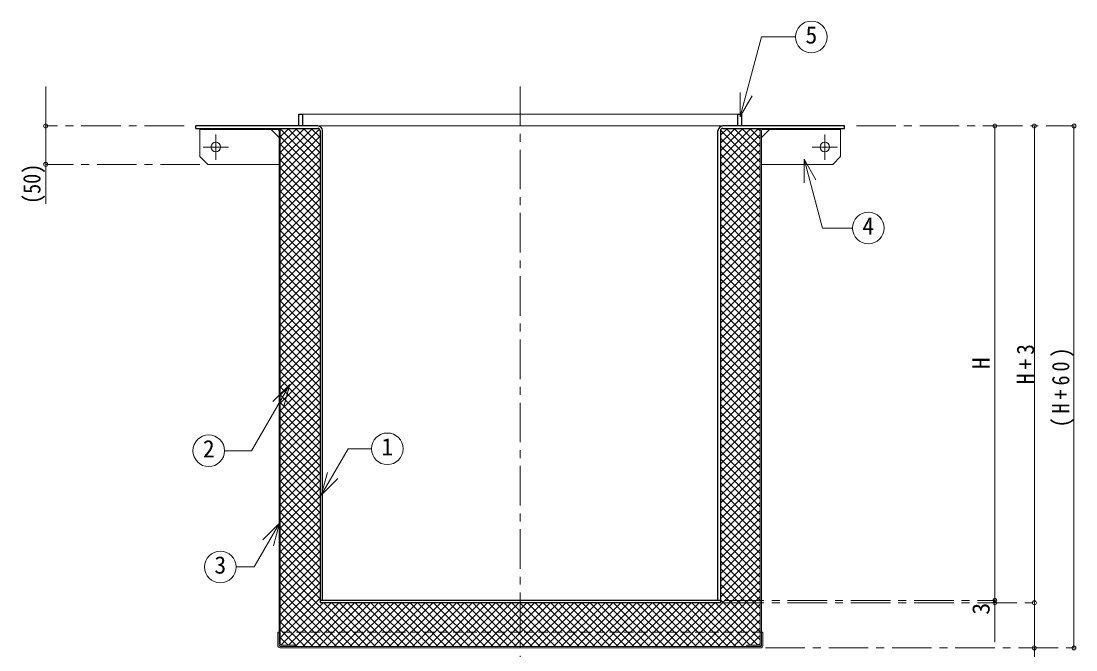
# Model space of a CAD drawing. Units: millimetres at full size, sheet at 1:10; details may follow other scales. Extents: x -2065 to 1985, y -1413 to 1397.
# Drawn here: x -671 to 662, y -809 to -14 of the extents above; entities that cross this region are included whole.
import ezdxf
from ezdxf.enums import TextEntityAlignment as Align

# ---------------------------------------------------------------- set-up
doc = ezdxf.new("R2010")
doc.units = ezdxf.units.MM
doc.header["$LTSCALE"] = 10
doc.header["$PDMODE"] = 32
doc.header["$PDSIZE"] = 5
doc.linetypes.add('CHAIN1', pattern=[8, 5, -1, 1, -1])
doc.linetypes.add('DASHED1', pattern=[1.8, 1.2, -0.6])
doc.layers.add('0-0_ﾚｲﾔ1', color=4, linetype='Continuous', lineweight=9)
doc.styles.add('ＭＳ ゴシック', font='')
doc.styles.get('ＭＳ ゴシック').set_extended_font_data('MS Gothic')

msp = doc.modelspace()

# ---------------------------------------------------------------- linework, layer by layer
at = {"layer": '0-0_ﾚｲﾔ1', "color": 7, "lineweight": 18}
for p, q in [((237.7, -133.96), (264.62, -33.5)), ((307.73, -33.5), (264.62, -33.5)), ((237.7, -133.96), (237.7, -103.96)), ((237.7, -133.96), (252.7, -107.98)), ((-445.35, -150.76), (-445.35, -149.16)), ((-346.95, -150.76), (-445.35, -150.76)), ((-345.35, -802.96), (-345.35, -152.36)), ((-343.75, -801.36), (-343.75, -152.36)), ((263.05, -801.96), (263.05, -152.36)), ((264.65, -152.36), (264.65, -803.56)), ((266.25, -150.76), (364.65, -150.76)), ((364.65, -150.76), (364.65, -149.16)), ((318.44, -188.26), (333.44, -214.24)), ((318.44, -188.26), (318.44, -218.26)), ((318.44, -188.26), (341.76, -275.26)), ((379.71, -275.26), (341.76, -275.26)), ((-331.86, -473.21), (-380.21, -556.95)), ((-331.86, -473.21), (-353.07, -494.42)), ((-331.86, -473.21), (-339.62, -502.19)), ((-380.21, -556.95), (-414.12, -556.95)), ((-292.02, -613.25), (-258.07, -554.45)), ((-228.32, -554.45), (-258.07, -554.45)), ((-292.02, -613.25), (-284.25, -584.27)), ((-292.02, -613.25), (-270.81, -592.04)), ((-344.55, -648.28), (-376.66, -703.91)), ((-344.55, -648.28), (-365.76, -669.49)), ((-344.55, -648.28), (-352.31, -677.26)), ((-376.66, -703.91), (-399.57, -703.91)), ((-345.35, -786.16), (-346.95, -786.16)), ((-346.95, -802.96), (-346.95, -786.16)), ((266.25, -786.16), (264.65, -786.16)), ((266.25, -803.56), (266.25, -786.16)), ((-343.75, -804.56), (263.65, -804.56)), ((-343.75, -806.16), (263.65, -806.16)), ((246.25, -804.56), (246.25, -802.96)), ((246.25, -802.96), (262.05, -802.96))]:
    msp.add_line(p, q, dxfattribs=at)
at = {"layer": '0-0_ﾚｲﾔ1'}
for p, q in [((-640.35, -96.16), (-640.35, -244.76)), ((-315.35, -131.16), (234.65, -131.16)), ((-296.35, -146.16), (215.65, -146.16)), ((559.65, -146.16), (559.65, -746.16)), ((609.65, -749.16), (609.65, -146.16)), ((659.65, -146.16), (659.65, -806.16)), ((-445.35, -150.76), (-445.35, -184.76)), ((-355.35, -150.76), (-345.35, -160.76)), ((-344.27, -150.62), (-342.81, -149.16)), ((-344.1, -149.16), (-293.35, -199.91)), ((-343.75, -189.71), (-303.21, -149.16)), ((-343.75, -179.81), (-313.11, -149.16)), ((-343.75, -169.91), (-323.01, -149.16)), ((-343.75, -160.01), (-332.91, -149.16)), ((-343.75, -199.61), (-294.21, -150.06)), ((-343.75, -209.51), (-293.35, -159.11)), ((-343.75, -159.41), (-293.35, -209.81)), ((-334.2, -149.16), (-293.35, -190.01)), ((-324.3, -149.16), (-293.35, -180.11)), ((-314.4, -149.16), (-293.35, -170.21)), ((-304.5, -149.16), (-293.35, -160.31)), ((212.65, -197.58), (261.06, -149.16)), ((212.65, -187.68), (251.16, -149.16)), ((212.65, -177.78), (241.26, -149.16)), ((212.65, -167.88), (231.36, -149.16)), ((212.65, -157.98), (221.46, -149.16)), ((212.65, -207.48), (263.05, -157.08)), ((212.7, -151.59), (263.05, -201.94)), ((220.17, -149.16), (263.05, -192.04)), ((230.07, -149.16), (263.05, -182.14)), ((239.97, -149.16), (263.05, -172.24)), ((249.87, -149.16), (263.05, -162.34)), ((259.77, -149.16), (263.05, -152.44)), ((264.65, -160.76), (274.65, -150.76)), ((364.65, -150.76), (364.65, -184.76)), ((-343.75, -219.41), (-293.35, -169.01)), ((-343.75, -169.31), (-293.35, -219.71)), ((212.65, -161.44), (263.05, -211.84)), ((212.65, -217.38), (263.05, -166.98)), ((212.65, -171.34), (263.05, -221.74)), ((-445.35, -184.76), (-435.35, -194.76)), ((-343.75, -229.3), (-293.35, -178.9)), ((-343.75, -179.21), (-293.35, -229.61)), ((212.65, -227.28), (263.05, -176.88)), ((212.65, -181.24), (263.05, -231.64)), ((364.65, -184.76), (354.65, -194.76)), ((-435.35, -194.76), (-345.35, -194.76)), ((-343.75, -239.2), (-293.35, -188.8)), ((-343.75, -189.11), (-293.35, -239.51)), ((-343.75, -249.1), (-293.35, -198.7)), ((-343.75, -199.01), (-293.35, -249.41)), ((212.65, -237.18), (263.05, -186.78)), ((212.65, -191.14), (263.05, -241.54)), ((212.65, -247.08), (263.05, -196.68)), ((354.65, -194.76), (264.65, -194.76)), ((-343.75, -259), (-293.35, -208.6)), ((-343.75, -208.91), (-293.35, -259.31)), ((212.65, -201.04), (263.05, -251.44)), ((212.65, -256.97), (263.05, -206.57)), ((212.65, -210.94), (263.05, -261.34)), ((-343.75, -268.9), (-293.35, -218.5)), ((-343.75, -218.81), (-293.35, -269.21)), ((212.65, -266.87), (263.05, -216.47)), ((212.65, -220.84), (263.05, -271.24)), ((212.65, -276.77), (263.05, -226.37)), ((-343.75, -278.8), (-293.35, -228.4)), ((-343.75, -228.71), (-293.35, -279.11)), ((-343.75, -288.7), (-293.35, -238.3)), ((-343.75, -238.61), (-293.35, -289.01)), ((212.65, -230.74), (263.05, -281.14)), ((212.65, -286.67), (263.05, -236.27)), ((-343.75, -298.6), (-293.35, -248.2)), ((-343.75, -248.51), (-293.35, -298.91)), ((212.65, -240.63), (263.05, -291.03)), ((212.65, -296.57), (263.05, -246.17)), ((212.65, -250.53), (263.05, -300.93)), ((-343.75, -308.5), (-293.35, -258.1)), ((-343.75, -258.41), (-293.35, -308.81)), ((212.65, -306.47), (263.05, -256.07)), ((212.65, -260.43), (263.05, -310.83)), ((212.65, -316.37), (263.05, -265.97)), ((-343.75, -318.4), (-293.35, -268)), ((-343.75, -268.31), (-293.35, -318.71)), ((-343.75, -328.3), (-293.35, -277.9)), ((-343.75, -278.2), (-293.35, -328.6)), ((212.65, -270.33), (263.05, -320.73)), ((212.65, -326.27), (263.05, -275.87)), ((-343.75, -338.2), (-293.35, -287.8)), ((-343.75, -288.1), (-293.35, -338.5)), ((212.65, -280.23), (263.05, -330.63)), ((212.65, -336.17), (263.05, -285.77)), ((212.65, -290.13), (263.05, -340.53)), ((-343.75, -348.1), (-293.35, -297.7)), ((-343.75, -298), (-293.35, -348.4)), ((212.65, -346.07), (263.05, -295.67)), ((212.65, -300.03), (263.05, -350.43)), ((212.65, -355.97), (263.05, -305.57)), ((-343.75, -358), (-293.35, -307.6)), ((-343.75, -307.9), (-293.35, -358.3)), ((-343.75, -367.9), (-293.35, -317.5)), ((-343.75, -317.8), (-293.35, -368.2)), ((212.65, -309.93), (263.05, -360.33)), ((212.65, -365.87), (263.05, -315.47)), ((212.65, -319.83), (263.05, -370.23)), ((-343.75, -377.8), (-293.35, -327.4)), ((-343.75, -327.7), (-293.35, -378.1)), ((212.65, -375.77), (263.05, -325.37)), ((212.65, -329.73), (263.05, -380.13)), ((-343.75, -387.7), (-293.35, -337.3)), ((-343.75, -337.6), (-293.35, -388)), ((212.65, -385.67), (263.05, -335.27)), ((212.65, -339.63), (263.05, -390.03)), ((212.65, -395.57), (263.05, -345.17)), ((-343.75, -397.6), (-293.35, -347.2)), ((-343.75, -347.5), (-293.35, -397.9)), ((-343.75, -407.5), (-293.35, -357.1)), ((-343.75, -357.4), (-293.35, -407.8)), ((212.65, -349.53), (263.05, -399.93)), ((212.65, -405.47), (263.05, -355.07)), ((212.65, -359.43), (263.05, -409.83)), ((-343.75, -417.4), (-293.35, -367)), ((-343.75, -367.3), (-293.35, -417.7)), ((212.65, -415.37), (263.05, -364.97)), ((212.65, -369.33), (263.05, -419.73)), ((-343.75, -427.29), (-293.35, -376.89)), ((-343.75, -377.2), (-293.35, -427.6)), ((212.65, -425.27), (263.05, -374.87)), ((212.65, -379.23), (263.05, -429.63)), ((212.65, -435.17), (263.05, -384.77)), ((-343.75, -437.19), (-293.35, -386.79)), ((-343.75, -387.1), (-293.35, -437.5)), ((-343.75, -447.09), (-293.35, -396.69)), ((-343.75, -397), (-293.35, -447.4)), ((212.65, -389.13), (263.05, -439.53)), ((212.65, -445.07), (263.05, -394.67)), ((212.65, -399.03), (263.05, -449.43)), ((-343.75, -456.99), (-293.35, -406.59)), ((-343.75, -406.9), (-293.35, -457.3)), ((212.65, -454.96), (263.05, -404.56)), ((212.65, -408.93), (263.05, -459.33)), ((-343.75, -466.89), (-293.35, -416.49)), ((-343.75, -416.8), (-293.35, -467.2)), ((-343.75, -476.79), (-293.35, -426.39)), ((-343.75, -426.7), (-293.35, -477.1)), ((212.65, -464.86), (263.05, -414.46)), ((212.65, -418.83), (263.05, -469.23)), ((212.65, -474.76), (263.05, -424.36)), ((-343.75, -486.69), (-293.35, -436.29)), ((-343.75, -436.6), (-293.35, -487)), ((212.65, -428.73), (263.05, -479.13)), ((212.65, -484.66), (263.05, -434.26)), ((212.65, -438.62), (263.05, -489.02)), ((-343.75, -496.59), (-293.35, -446.19)), ((-343.75, -446.5), (-293.35, -496.9)), ((212.65, -494.56), (263.05, -444.16)), ((212.65, -448.52), (263.05, -498.92)), ((-343.75, -506.49), (-293.35, -456.09)), ((-343.75, -456.4), (-293.35, -506.8)), ((-343.75, -516.39), (-293.35, -465.99)), ((-343.75, -466.29), (-293.35, -516.69)), ((212.65, -504.46), (263.05, -454.06)), ((212.65, -458.42), (263.05, -508.82)), ((212.65, -514.36), (263.05, -463.96)), ((-343.75, -526.29), (-293.35, -475.89)), ((-343.75, -476.19), (-293.35, -526.59)), ((212.65, -468.32), (263.05, -518.72)), ((212.65, -524.26), (263.05, -473.86)), ((212.65, -478.22), (263.05, -528.62)), ((-343.75, -536.19), (-293.35, -485.79)), ((-343.75, -486.09), (-293.35, -536.49)), ((212.65, -534.16), (263.05, -483.76)), ((212.65, -488.12), (263.05, -538.52)), ((-343.75, -546.09), (-293.35, -495.69)), ((-343.75, -495.99), (-293.35, -546.39)), ((-343.75, -555.99), (-293.35, -505.59)), ((-343.75, -505.89), (-293.35, -556.29)), ((212.65, -544.06), (263.05, -493.66)), ((212.65, -498.02), (263.05, -548.42)), ((212.65, -553.96), (263.05, -503.56)), ((-343.75, -565.89), (-293.35, -515.49)), ((-343.75, -515.79), (-293.35, -566.19)), ((212.65, -507.92), (263.05, -558.32)), ((212.65, -563.86), (263.05, -513.46)), ((212.65, -517.82), (263.05, -568.22)), ((-343.75, -575.79), (-293.35, -525.39)), ((-343.75, -525.69), (-293.35, -576.09)), ((212.65, -573.76), (263.05, -523.36)), ((212.65, -527.72), (263.05, -578.12)), ((212.65, -583.66), (263.05, -533.26)), ((-343.75, -585.69), (-293.35, -535.29)), ((-343.75, -535.59), (-293.35, -585.99)), ((-343.75, -595.59), (-293.35, -545.19)), ((-343.75, -545.49), (-293.35, -595.89)), ((212.65, -537.62), (263.05, -588.02)), ((212.65, -593.56), (263.05, -543.16)), ((-343.75, -605.49), (-293.35, -555.09)), ((-343.75, -555.39), (-293.35, -605.79)), ((212.65, -547.52), (263.05, -597.92)), ((212.65, -603.46), (263.05, -553.06)), ((212.65, -557.42), (263.05, -607.82)), ((-343.75, -615.38), (-293.35, -564.98)), ((-343.75, -565.29), (-293.35, -615.69)), ((212.65, -613.36), (263.05, -562.96)), ((212.65, -567.32), (263.05, -617.72)), ((212.65, -623.26), (263.05, -572.86)), ((-343.75, -625.28), (-293.35, -574.88)), ((-343.75, -575.19), (-293.35, -625.59)), ((-343.75, -635.18), (-293.35, -584.78)), ((-343.75, -585.09), (-293.35, -635.49)), ((212.65, -577.22), (263.05, -627.62)), ((212.65, -633.16), (263.05, -582.76)), ((-343.75, -645.08), (-293.35, -594.68)), ((-343.75, -594.99), (-293.35, -645.39)), ((212.65, -587.12), (263.05, -637.52)), ((212.65, -643.06), (263.05, -592.66)), ((212.65, -597.02), (263.05, -647.42)), ((-343.75, -654.98), (-293.35, -604.58)), ((-343.75, -604.89), (-293.35, -655.29)), ((212.65, -652.95), (263.05, -602.55)), ((212.65, -606.92), (263.05, -657.32)), ((212.65, -662.85), (263.05, -612.45)), ((-343.75, -664.88), (-293.35, -614.48)), ((-343.75, -614.79), (-293.35, -665.19)), ((-343.75, -674.78), (-293.35, -624.38)), ((-343.75, -624.69), (-293.35, -675.09)), ((212.65, -616.82), (263.05, -667.22)), ((212.65, -672.75), (263.05, -622.35)), ((212.65, -626.72), (263.05, -677.12)), ((-343.75, -684.68), (-293.35, -634.28)), ((-343.75, -634.59), (-293.35, -684.99)), ((212.65, -682.65), (263.05, -632.25)), ((212.65, -636.61), (263.05, -687.01)), ((-343.75, -694.58), (-293.35, -644.18)), ((-343.75, -644.49), (-293.35, -694.89)), ((212.65, -692.55), (263.05, -642.15)), ((212.65, -646.51), (263.05, -696.91)), ((212.65, -702.45), (263.05, -652.05)), ((-343.75, -704.48), (-293.35, -654.08)), ((-343.75, -654.39), (-293.35, -704.79)), ((-343.75, -714.38), (-293.35, -663.98)), ((-343.75, -664.28), (-293.35, -714.68)), ((212.65, -656.41), (263.05, -706.81)), ((212.65, -712.35), (263.05, -661.95)), ((212.65, -666.31), (263.05, -716.71)), ((-343.75, -724.28), (-293.35, -673.88)), ((-343.75, -674.18), (-293.35, -724.58)), ((212.65, -722.25), (263.05, -671.85)), ((212.65, -676.21), (263.05, -726.61)), ((-343.75, -734.18), (-293.35, -683.78)), ((-343.75, -684.08), (-293.35, -734.48)), ((212.65, -732.15), (263.05, -681.75)), ((212.65, -686.11), (263.05, -736.51)), ((212.65, -742.05), (263.05, -691.65)), ((-343.75, -744.08), (-293.35, -693.68)), ((-343.75, -693.98), (-293.35, -744.38)), ((-343.75, -753.98), (-293.35, -703.58)), ((-343.75, -703.88), (-243.07, -804.56)), ((160.03, -804.56), (263.05, -701.55)), ((212.65, -696.01), (263.05, -746.41)), ((212.65, -705.91), (263.05, -756.31)), ((-343.75, -763.88), (-293.35, -713.48)), ((-343.75, -713.78), (-252.97, -804.56)), ((169.93, -804.56), (263.05, -711.45)), ((212.65, -715.81), (263.05, -766.21)), ((-343.75, -773.78), (-293.35, -723.38)), ((-343.75, -723.68), (-262.87, -804.56)), ((-343.75, -783.68), (-293.35, -733.28)), ((179.83, -804.56), (263.05, -721.35)), ((189.73, -804.56), (263.05, -731.25)), ((212.65, -725.71), (263.05, -776.11)), ((-343.75, -733.58), (-272.77, -804.56)), ((-343.75, -793.58), (-293.35, -743.18)), ((-343.75, -743.48), (-282.67, -804.56)), ((199.63, -804.56), (263.05, -741.15)), ((212.65, -735.61), (263.05, -786.01)), ((212.65, -745.51), (263.05, -795.91)), ((559.65, -746.16), (559.65, -799.16)), ((-343.75, -753.38), (-292.57, -804.56)), ((-343, -802.72), (-289.44, -749.16)), ((-333.34, -802.96), (-279.54, -749.16)), ((-325.04, -804.56), (-269.64, -749.16)), ((-315.14, -804.56), (-259.74, -749.16)), ((-305.24, -804.56), (-249.84, -749.16)), ((-295.34, -804.56), (-239.94, -749.16)), ((-288.57, -749.16), (-233.17, -804.56)), ((-285.44, -804.56), (-230.04, -749.16)), ((-278.67, -749.16), (-223.27, -804.56)), ((-275.55, -804.56), (-220.15, -749.16)), ((-268.77, -749.16), (-213.37, -804.56)), ((-265.65, -804.56), (-210.25, -749.16)), ((-258.87, -749.16), (-203.47, -804.56)), ((-255.75, -804.56), (-200.35, -749.16)), ((-248.97, -749.16), (-193.57, -804.56)), ((-245.85, -804.56), (-190.45, -749.16)), ((-239.07, -749.16), (-183.67, -804.56)), ((-235.95, -804.56), (-180.55, -749.16)), ((-229.17, -749.16), (-173.77, -804.56)), ((-226.05, -804.56), (-170.65, -749.16)), ((-219.28, -749.16), (-163.88, -804.56)), ((-216.15, -804.56), (-160.75, -749.16)), ((-209.38, -749.16), (-153.98, -804.56)), ((-206.25, -804.56), (-150.85, -749.16)), ((-199.48, -749.16), (-144.08, -804.56)), ((-196.35, -804.56), (-140.95, -749.16)), ((-189.58, -749.16), (-134.18, -804.56)), ((-186.45, -804.56), (-131.05, -749.16)), ((-179.68, -749.16), (-124.28, -804.56)), ((-176.55, -804.56), (-121.15, -749.16)), ((-169.78, -749.16), (-114.38, -804.56)), ((-166.65, -804.56), (-111.25, -749.16)), ((-159.88, -749.16), (-104.48, -804.56)), ((-156.75, -804.56), (-101.35, -749.16)), ((-149.98, -749.16), (-94.58, -804.56)), ((-146.85, -804.56), (-91.45, -749.16)), ((-140.08, -749.16), (-84.68, -804.56)), ((-136.95, -804.56), (-81.55, -749.16)), ((-130.18, -749.16), (-74.78, -804.56)), ((-127.05, -804.56), (-71.65, -749.16)), ((-120.28, -749.16), (-64.88, -804.56)), ((-117.15, -804.56), (-61.75, -749.16)), ((-110.38, -749.16), (-54.98, -804.56)), ((-107.25, -804.56), (-51.85, -749.16)), ((-100.48, -749.16), (-45.08, -804.56)), ((-97.35, -804.56), (-41.95, -749.16)), ((-90.58, -749.16), (-35.18, -804.56)), ((-87.45, -804.56), (-32.05, -749.16)), ((-80.68, -749.16), (-25.28, -804.56)), ((-77.56, -804.56), (-22.16, -749.16)), ((-70.78, -749.16), (-15.38, -804.56)), ((-67.66, -804.56), (-12.26, -749.16)), ((-60.88, -749.16), (-5.48, -804.56)), ((-57.76, -804.56), (-2.36, -749.16)), ((-50.98, -749.16), (4.42, -804.56)), ((-47.86, -804.56), (7.54, -749.16)), ((-41.08, -749.16), (14.32, -804.56)), ((-37.96, -804.56), (17.44, -749.16)), ((-31.18, -749.16), (24.22, -804.56)), ((-28.06, -804.56), (27.34, -749.16)), ((-21.29, -749.16), (34.11, -804.56)), ((-18.16, -804.56), (37.24, -749.16)), ((-11.39, -749.16), (44.01, -804.56)), ((-8.26, -804.56), (47.14, -749.16)), ((-1.49, -749.16), (53.91, -804.56)), ((1.64, -804.56), (57.04, -749.16)), ((8.41, -749.16), (63.81, -804.56)), ((11.54, -804.56), (66.94, -749.16)), ((18.31, -749.16), (73.71, -804.56)), ((21.44, -804.56), (76.84, -749.16)), ((28.21, -749.16), (83.61, -804.56)), ((31.34, -804.56), (86.74, -749.16)), ((38.11, -749.16), (93.51, -804.56)), ((41.24, -804.56), (96.64, -749.16)), ((48.01, -749.16), (103.41, -804.56)), ((51.14, -804.56), (106.54, -749.16)), ((57.91, -749.16), (113.31, -804.56)), ((61.04, -804.56), (116.44, -749.16)), ((67.81, -749.16), (123.21, -804.56)), ((70.94, -804.56), (126.34, -749.16)), ((77.71, -749.16), (133.11, -804.56)), ((80.84, -804.56), (136.24, -749.16)), ((87.61, -749.16), (143.01, -804.56)), ((90.74, -804.56), (146.14, -749.16)), ((97.51, -749.16), (152.91, -804.56)), ((100.64, -804.56), (156.04, -749.16)), ((107.41, -749.16), (162.81, -804.56)), ((110.54, -804.56), (165.94, -749.16)), ((117.31, -749.16), (172.71, -804.56)), ((120.43, -804.56), (175.83, -749.16)), ((127.21, -749.16), (182.61, -804.56)), ((130.33, -804.56), (185.73, -749.16)), ((137.11, -749.16), (192.51, -804.56)), ((140.23, -804.56), (195.63, -749.16)), ((147.01, -749.16), (202.41, -804.56)), ((150.13, -804.56), (205.53, -749.16)), ((156.91, -749.16), (212.31, -804.56)), ((166.81, -749.16), (222.21, -804.56)), ((176.7, -749.16), (232.1, -804.56)), ((186.6, -749.16), (242, -804.56)), ((196.5, -749.16), (250.3, -802.96)), ((206.4, -749.16), (260.2, -802.96)), ((209.53, -804.56), (263.05, -751.05)), ((609.65, -856.16), (609.65, -749.16)), ((-343.75, -763.28), (-302.47, -804.56)), ((-343.75, -773.18), (-312.37, -804.56)), ((219.43, -804.56), (263.05, -760.95)), ((229.33, -804.56), (263.05, -770.85)), ((-343.75, -783.08), (-322.27, -804.56)), ((239.23, -804.56), (263.05, -780.75)), ((-343.75, -792.98), (-333.77, -802.96)), ((250.73, -802.96), (263.05, -790.65)), ((260.63, -802.96), (263.05, -800.54))]:
    msp.add_line(p, q, dxfattribs=at)
at = {"layer": '0-0_ﾚｲﾔ1', "linetype": 'CHAIN1'}
for p, q in [((-40.35, -96.16), (-40.35, -841.16)), ((-465.35, -146.16), (-640.35, -146.16)), ((384.65, -146.16), (659.65, -146.16)), ((-425.35, -188.76), (-425.35, -156.76)), ((344.65, -188.76), (344.65, -156.76)), ((-409.35, -172.76), (-441.35, -172.76)), ((360.65, -172.76), (328.65, -172.76)), ((-445.35, -194.76), (-640.35, -194.76)), ((217.65, -746.16), (559.65, -746.16)), ((217.65, -749.16), (609.65, -749.16)), ((269.65, -806.16), (659.65, -806.16))]:
    msp.add_line(p, q, dxfattribs=at)
at = {"layer": '0-0_ﾚｲﾔ1', "color": 5, "lineweight": 25}
for p, q in [((-315.35, -146.16), (-315.35, -131.16)), ((234.65, -131.16), (239.65, -131.16)), ((234.65, -146.16), (234.65, -131.16)), ((239.65, -146.16), (239.65, -131.16)), ((-450.35, -149.16), (-450.35, -146.16)), ((-296.35, -146.16), (-450.35, -146.16)), ((-450.35, -149.16), (-296.35, -149.16)), ((-293.35, -152.16), (-293.35, -749.16)), ((-290.35, -746.16), (-290.35, -152.16)), ((209.65, -746.16), (209.65, -152.16)), ((212.65, -152.16), (212.65, -749.16)), ((215.65, -149.16), (369.65, -149.16)), ((212.65, -746.16), (-293.35, -746.16)), ((212.65, -749.16), (-293.35, -749.16))]:
    msp.add_line(p, q, dxfattribs=at)
at = {"layer": '0-0_ﾚｲﾔ1', "linetype": 'DASHED1'}
msp.add_line((264.65, -786.16), (-345.35, -786.16), dxfattribs=at)
at = {"layer": '0-0_ﾚｲﾔ1', "color": 5, "lineweight": 25}
for points in [[(-320.35, -146.16), (-320.35, -131.16), (-315.35, -131.16)], [(369.65, -149.16), (369.65, -146.16), (215.65, -146.16)]]:
    msp.add_lwpolyline(points, dxfattribs=at)
at = {"layer": '0-0_ﾚｲﾔ1', "color": 7, "lineweight": 18}
msp.add_lwpolyline([(-342.15, -802.96), (-325.35, -802.96), (-325.35, -804.56)], dxfattribs=at)
for centre in [(327.73, -33.5), (399.71, -275.26), (-434.12, -556.95), (-208.32, -554.45), (-419.57, -703.91)]:
    msp.add_circle(centre, 20, dxfattribs=at)
at = {"layer": '0-0_ﾚｲﾔ1'}
for centre in [(-425.35, -172.76), (344.65, -172.76)]:
    msp.add_circle(centre, 6, dxfattribs=at)
at = {"layer": '0-0_ﾚｲﾔ1', "color": 5, "lineweight": 25}
for centre, radius, start, end in [((-296.35, -152.16), 6, 0, 90), ((215.65, -152.16), 6, 90, 180), ((-296.35, -152.16), 3, 0, 90), ((215.65, -152.16), 3, 90, 180)]:
    msp.add_arc(centre, radius, start, end, dxfattribs=at)
at = {"layer": '0-0_ﾚｲﾔ1', "color": 7, "lineweight": 18}
for centre, radius, start, end in [((-346.95, -152.36), 3.2, 0, 90), ((-346.95, -152.36), 1.6, 0, 90), ((266.25, -152.36), 3.2, 90, 180), ((266.25, -152.36), 1.6, 90, 180), ((-343.75, -802.96), 3.2, 180, 270), ((-342.15, -801.36), 3.2, 180, 270), ((-343.75, -802.96), 1.6, 180, 270), ((-342.15, -801.36), 1.6, 180, 270), ((262.05, -801.96), 1, 270, 0), ((262.05, -801.96), 2.6, 270, 0), ((263.65, -803.56), 2.6, 270, 0), ((263.65, -803.56), 1, 270, 0)]:
    msp.add_arc(centre, radius, start, end, dxfattribs=at)
at = {"layer": '0-0_ﾚｲﾔ1'}
for p in [(-640.35, -146.16), (559.65, -146.16), (609.65, -146.16), (659.65, -146.16), (-640.35, -194.76), (559.65, -746.16), (559.65, -749.16), (609.65, -749.16), (609.65, -806.16), (659.65, -806.16)]:
    msp.add_point(p, dxfattribs=at)

# ---------------------------------------------------------------- texts
at = {"layer": '0-0_ﾚｲﾔ1', "color": 7, "style": 'ＭＳ ゴシック'}
for s, p in [('5', (320.23, -48.5)), ('4', (392.21, -290.26)), ('2', (-441.62, -571.95)), ('1', (-215.82, -569.45)), ('3', (-427.07, -718.91))]:
    msp.add_text(s, height=21.99, dxfattribs=at).set_placement(p, align=Align.BOTTOM_LEFT)
at = {"layer": '0-0_ﾚｲﾔ1', "color": 7, "style": 'ＭＳ ゴシック', "width": 0.85}
msp.add_text('(50)', height=21.99, rotation=90, dxfattribs=at).set_placement((-640.35, -244.76), align=Align.BOTTOM_LEFT)
at = {"layer": '0-0_ﾚｲﾔ1', "color": 7, "style": 'ＭＳ ゴシック'}
for s, p in [('H', (559.65, -453.66)), ('3', (559.65, -764.16))]:
    msp.add_text(s, height=21.99, rotation=90, dxfattribs=at).set_placement(p, align=Align.BOTTOM_LEFT)
at = {"layer": '0-0_ﾚｲﾔ1', "color": 7, "char_height": 21.99, "attachment_point": 7, "rotation": 90, "style": 'ＭＳ ゴシック'}
for s, insert in [('\\T1.38;\\W0.9;H+3', (609.65, -472.66)), ('\\T1.39;\\W0.85;(H+60)', (659.65, -527.41))]:
    msp.add_mtext(s, dxfattribs=dict(at, insert=insert))

doc.saveas('drawing.dxf')
